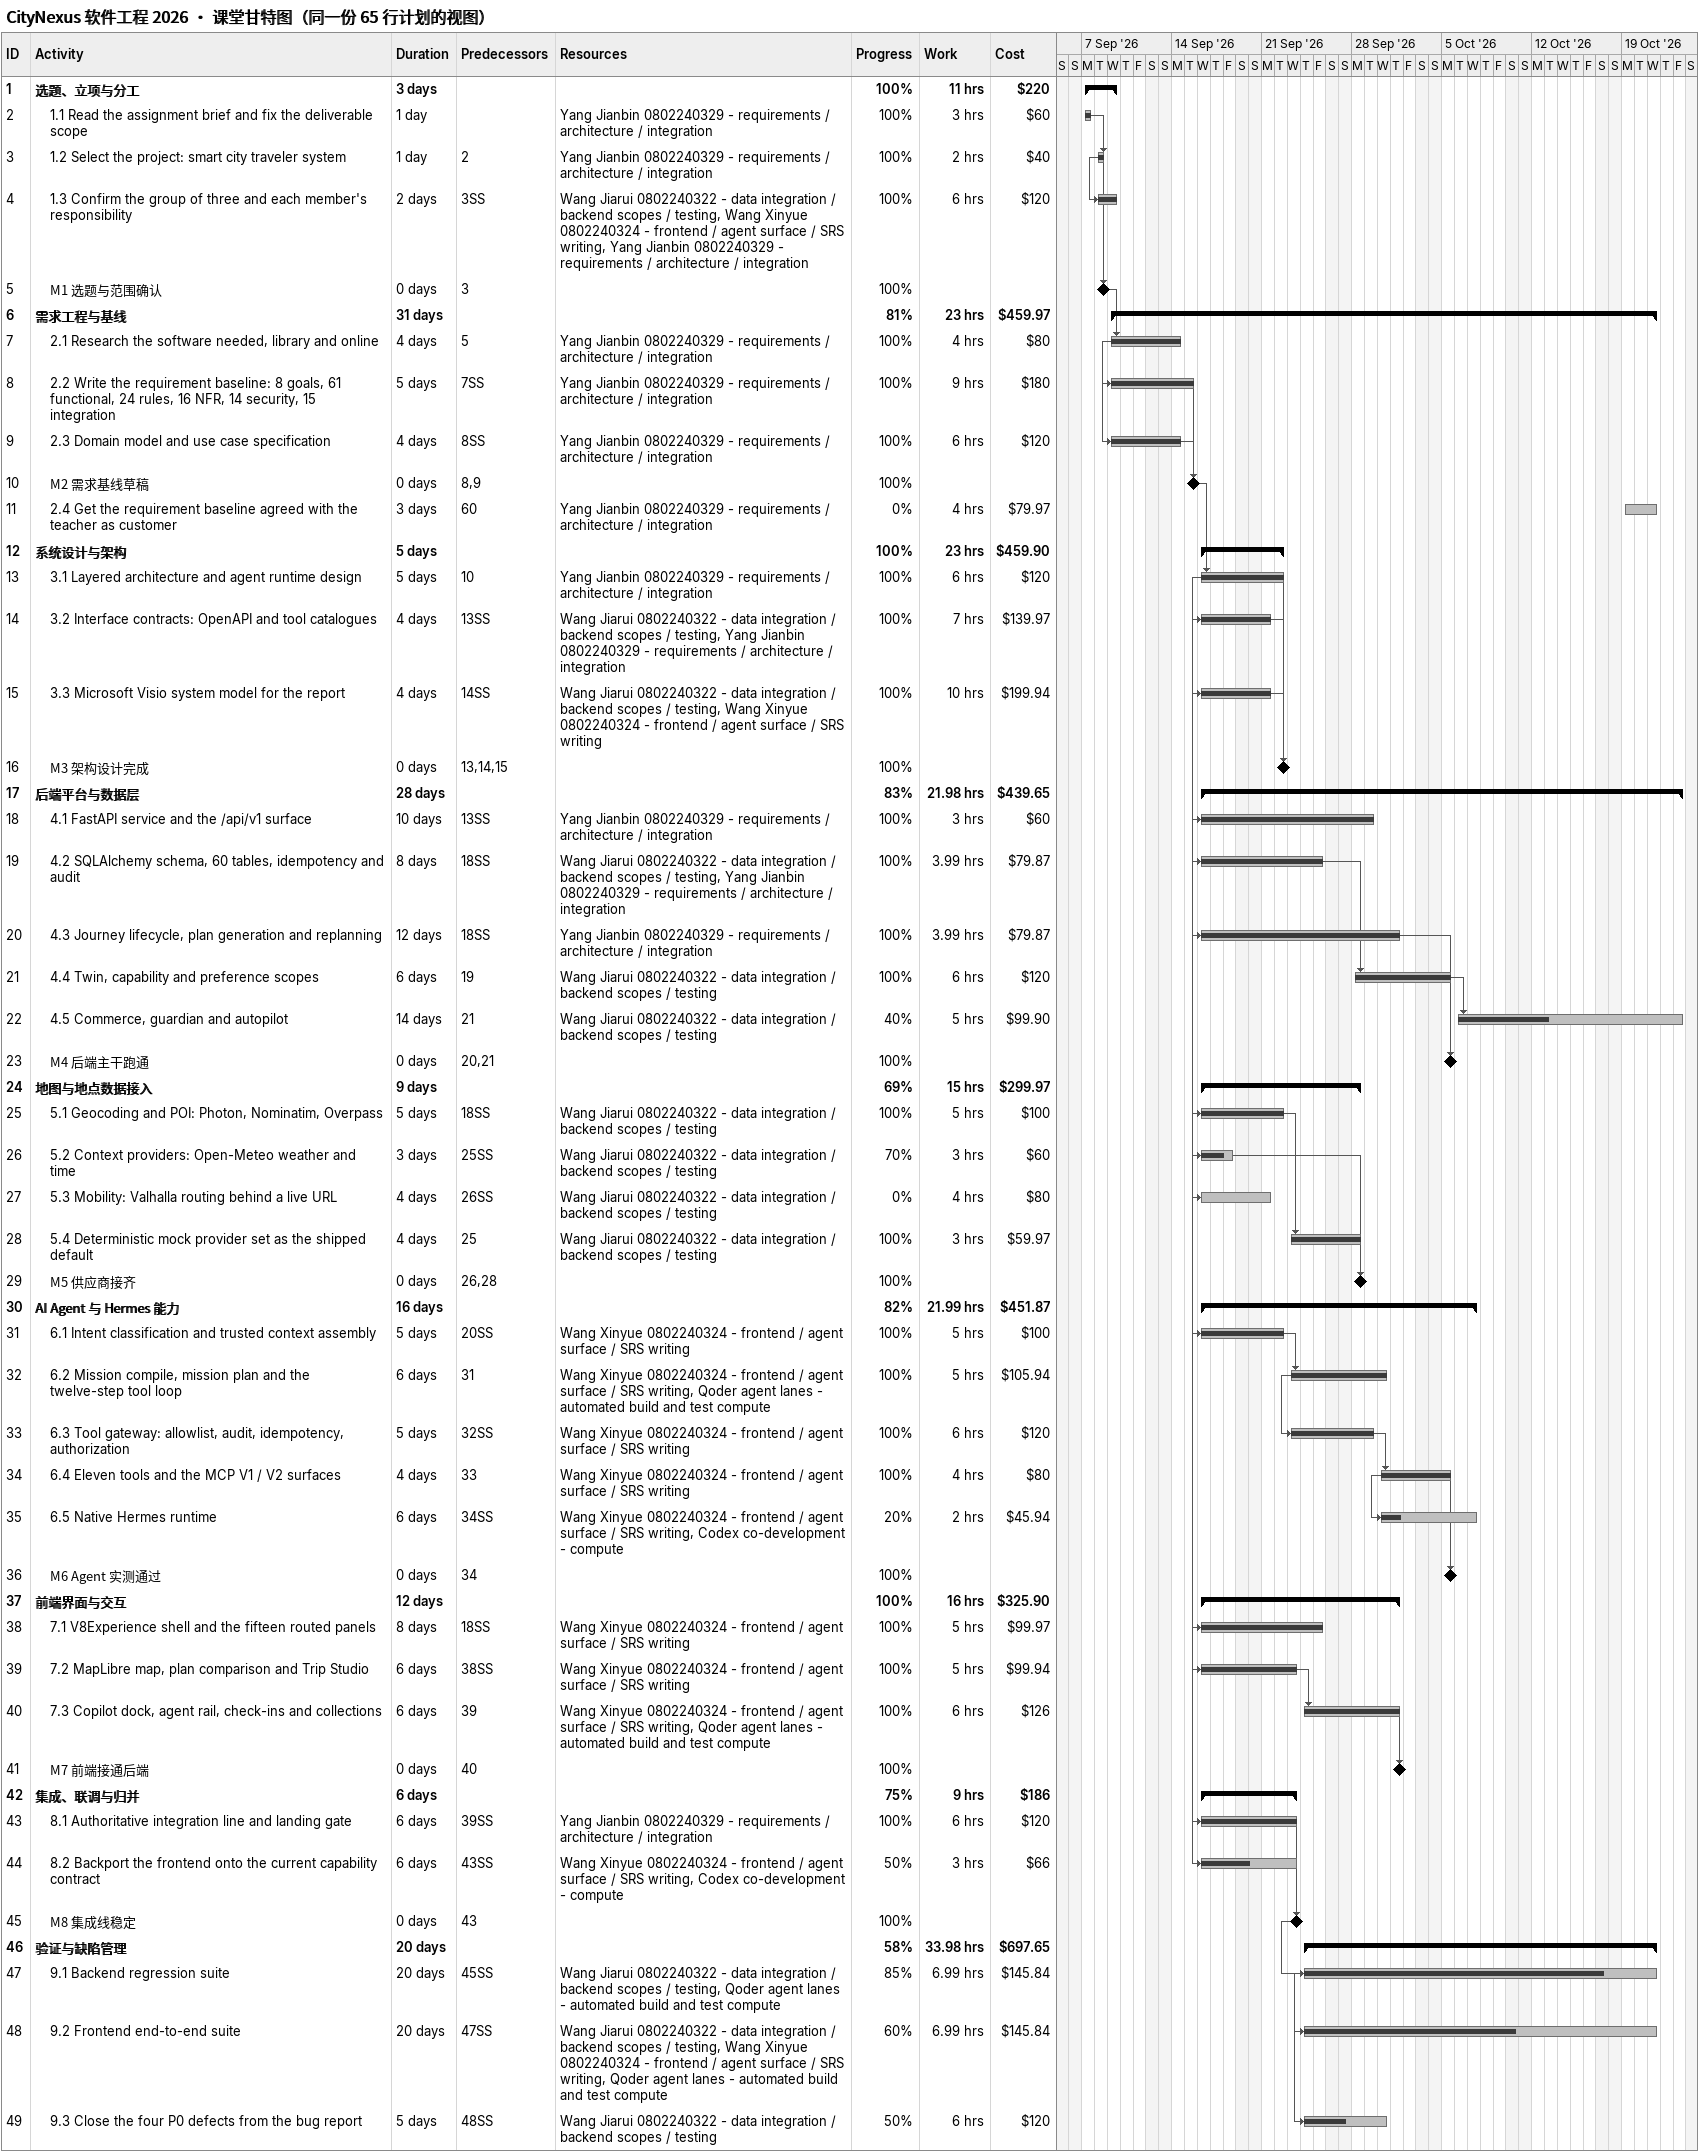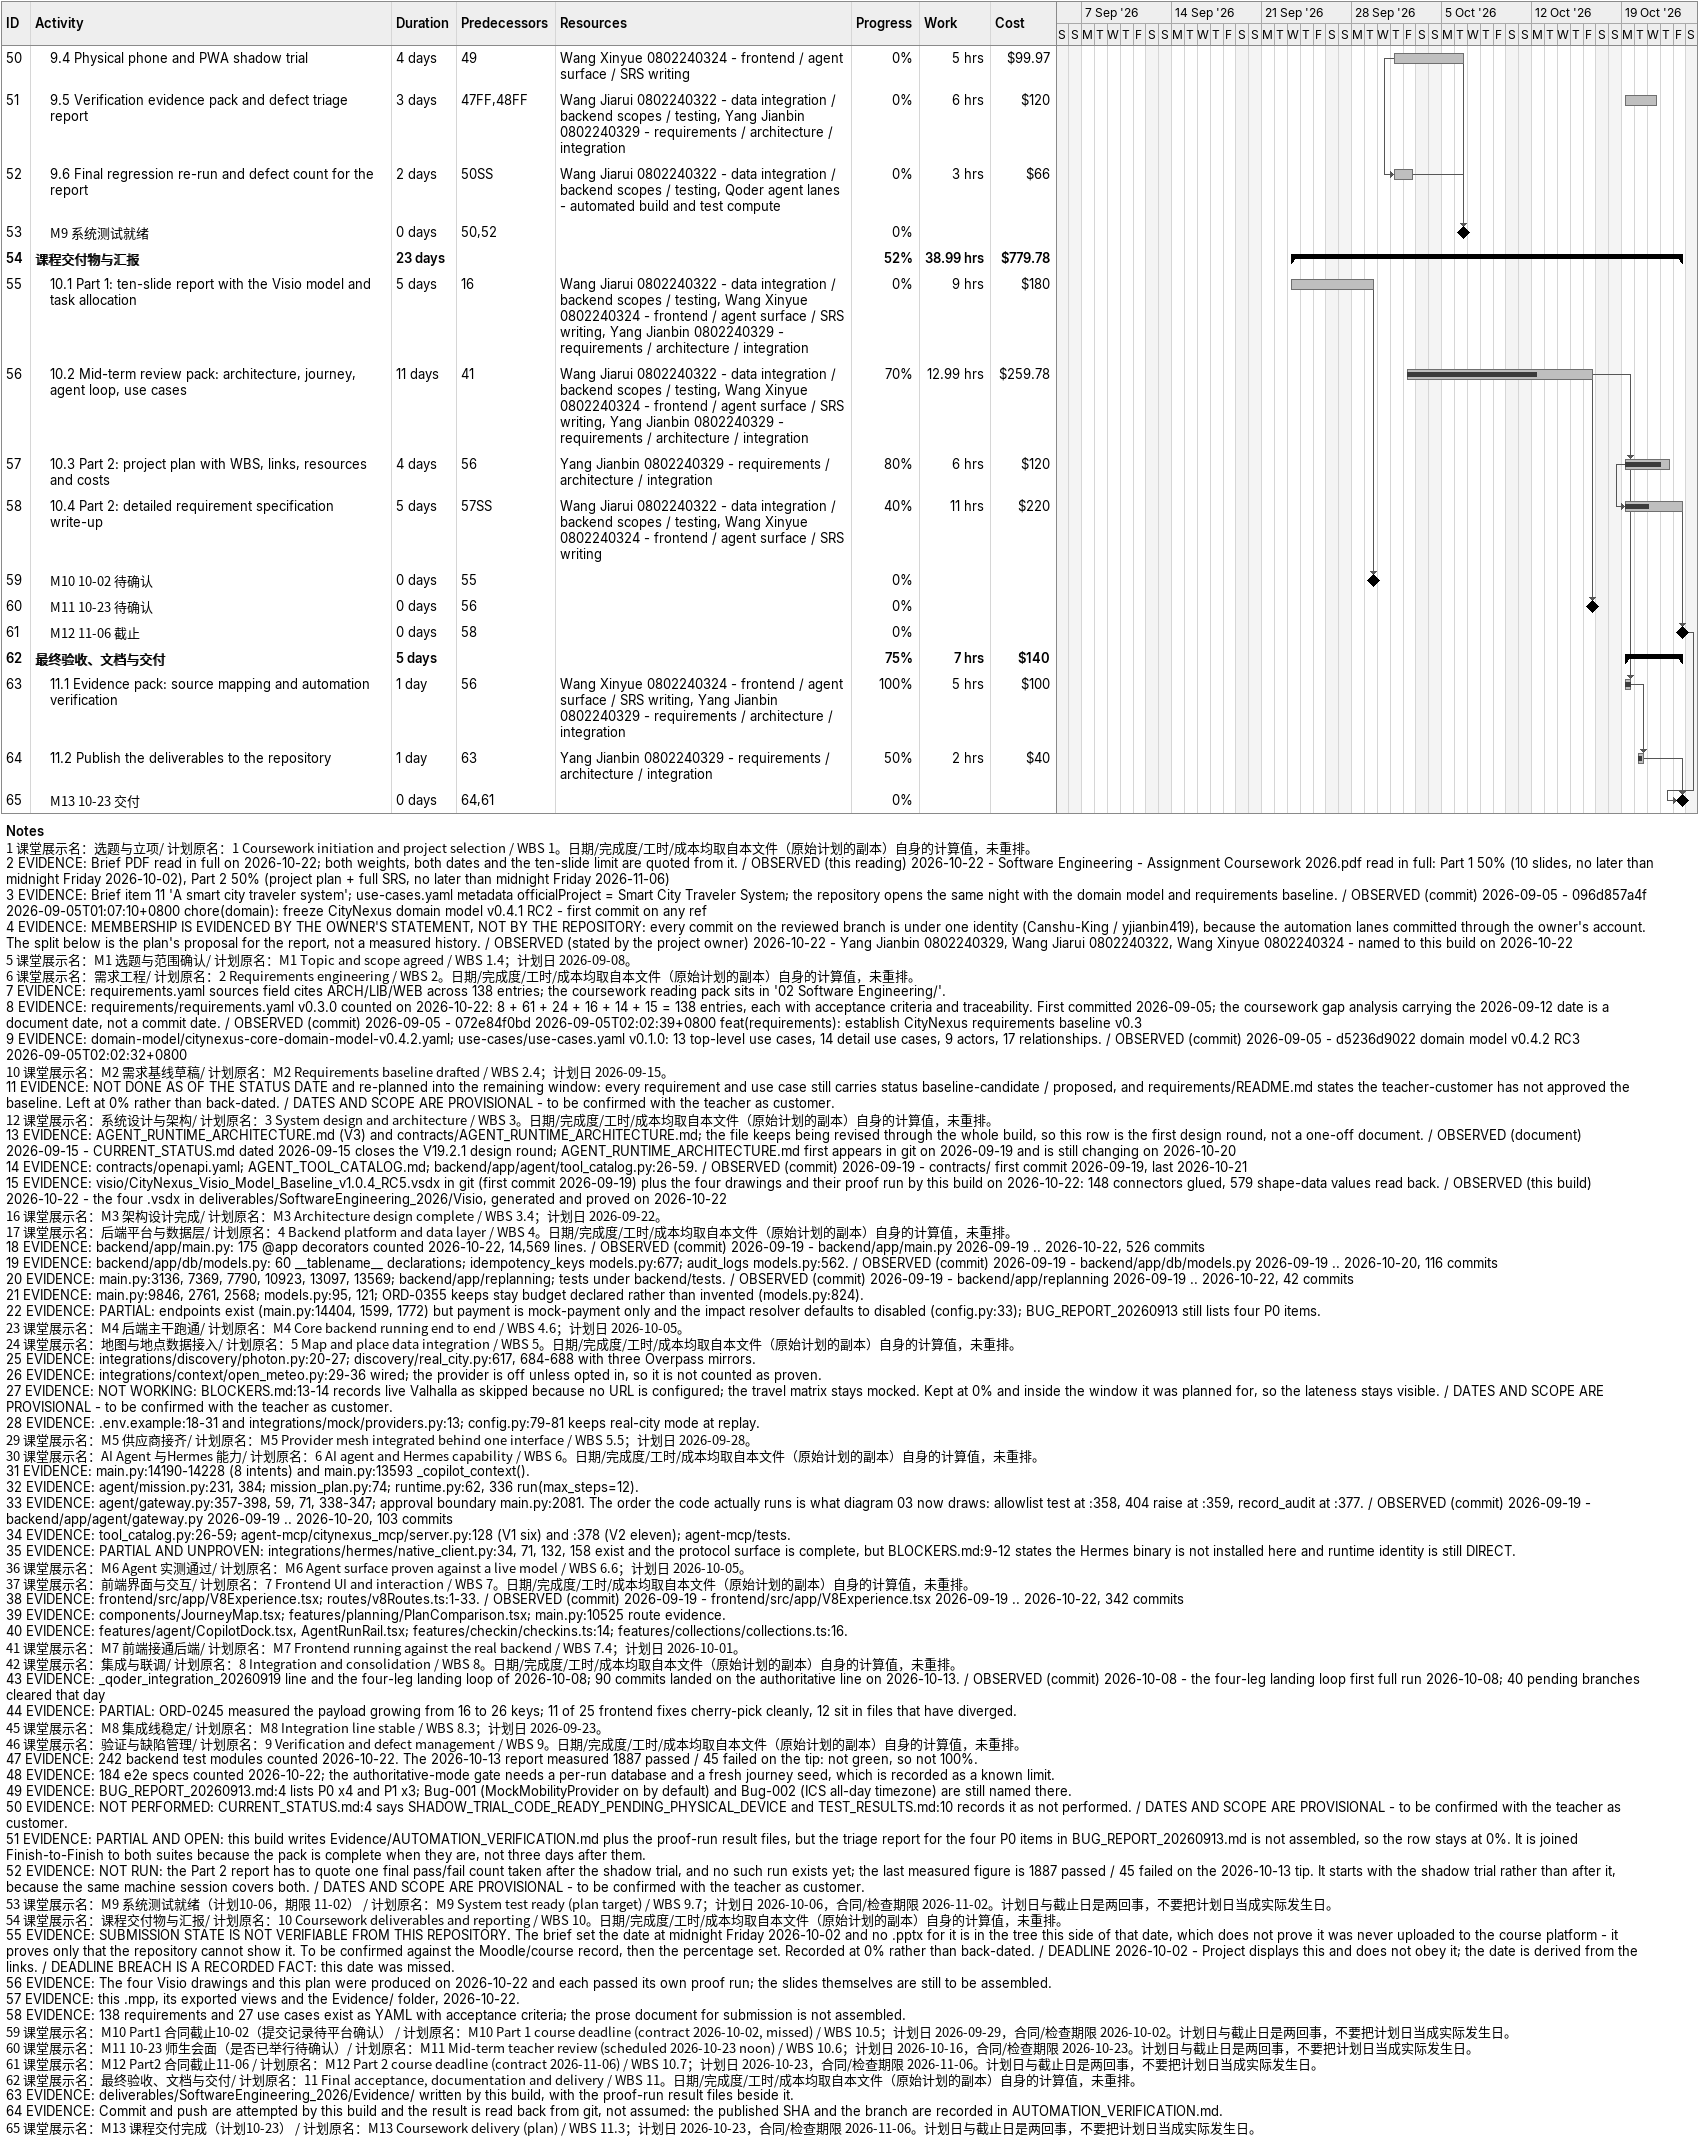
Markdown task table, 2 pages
CityNexus 软件工程 2026 · 课堂甘特图（同一份 65 行计划的视图）

| ID | Level | Task | Duration | Start | Finish | Predecessors | Resources | % complete | Work (h) | Cost ($) |
|---|---|---|---|---|---|---|---|---|---|---|
| 1 | 1 | **选题、立项与分工** | 3d | 2026-09-07 | 2026-09-09 |  |  | 100 | 11 | 220 |
| 2 | 2 | 1.1 Read the assignment brief and fix the deliverable scope | 1d | 2026-09-07 | 2026-09-07 |  | Yang Jianbin 0802240329 - requirements / architecture / integration | 100 | 3 | 60 |
| 3 | 2 | 1.2 Select the project: smart city traveler system | 1d | 2026-09-08 | 2026-09-08 | 2 | Yang Jianbin 0802240329 - requirements / architecture / integration | 100 | 2 | 40 |
| 4 | 2 | 1.3 Confirm the group of three and each member's responsibility | 2d | 2026-09-08 | 2026-09-09 | 3SS | Wang Jiarui 0802240322 - data integration / backend scopes / testing, Wang Xinyue 0802240324 - frontend / agent surface / SRS writing, Yang Jianbin 0802240329 - requirements / architecture / integration | 100 | 6 | 120 |
| 5 | 2 | M1 选题与范围确认 | 0d | 2026-09-08 | 2026-09-08 | 3 |  | 100 |  |  |
| 6 | 1 | **需求工程与基线** | 31d | 2026-09-09 | 2026-10-21 |  |  | 81 | 23 | 459.97 |
| 7 | 2 | 2.1 Research the software needed, library and online | 4d | 2026-09-09 | 2026-09-14 | 5 | Yang Jianbin 0802240329 - requirements / architecture / integration | 100 | 4 | 80 |
| 8 | 2 | 2.2 Write the requirement baseline: 8 goals, 61 functional, 24 rules, 16 NFR, 14 security, 15 integration | 5d | 2026-09-09 | 2026-09-15 | 7SS | Yang Jianbin 0802240329 - requirements / architecture / integration | 100 | 9 | 180 |
| 9 | 2 | 2.3 Domain model and use case specification | 4d | 2026-09-09 | 2026-09-14 | 8SS | Yang Jianbin 0802240329 - requirements / architecture / integration | 100 | 6 | 120 |
| 10 | 2 | M2 需求基线草稿 | 0d | 2026-09-15 | 2026-09-15 | 8, 9 |  | 100 |  |  |
| 11 | 2 | 2.4 Get the requirement baseline agreed with the teacher as customer | 3d | 2026-10-19 | 2026-10-21 | 60 | Yang Jianbin 0802240329 - requirements / architecture / integration | 0 | 4 | 79.97 |
| 12 | 1 | **系统设计与架构** | 5d | 2026-09-16 | 2026-09-22 |  |  | 100 | 23 | 459.90 |
| 13 | 2 | 3.1 Layered architecture and agent runtime design | 5d | 2026-09-16 | 2026-09-22 | 10 | Yang Jianbin 0802240329 - requirements / architecture / integration | 100 | 6 | 120 |
| 14 | 2 | 3.2 Interface contracts: OpenAPI and tool catalogues | 4d | 2026-09-16 | 2026-09-21 | 13SS | Wang Jiarui 0802240322 - data integration / backend scopes / testing, Yang Jianbin 0802240329 - requirements / architecture / integration | 100 | 7 | 139.97 |
| 15 | 2 | 3.3 Microsoft Visio system model for the report | 4d | 2026-09-16 | 2026-09-21 | 14SS | Wang Jiarui 0802240322 - data integration / backend scopes / testing, Wang Xinyue 0802240324 - frontend / agent surface / SRS writing | 100 | 10 | 199.94 |
| 16 | 2 | M3 架构设计完成 | 0d | 2026-09-22 | 2026-09-22 | 13, 14, 15 |  | 100 |  |  |
| 17 | 1 | **后端平台与数据层** | 28d | 2026-09-16 | 2026-10-23 |  |  | 83 | 21.98 | 439.65 |
| 18 | 2 | 4.1 FastAPI service and the /api/v1 surface | 10d | 2026-09-16 | 2026-09-29 | 13SS | Yang Jianbin 0802240329 - requirements / architecture / integration | 100 | 3 | 60 |
| 19 | 2 | 4.2 SQLAlchemy schema, 60 tables, idempotency and audit | 8d | 2026-09-16 | 2026-09-25 | 18SS | Wang Jiarui 0802240322 - data integration / backend scopes / testing, Yang Jianbin 0802240329 - requirements / architecture / integration | 100 | 3.99 | 79.87 |
| 20 | 2 | 4.3 Journey lifecycle, plan generation and replanning | 12d | 2026-09-16 | 2026-10-01 | 18SS | Yang Jianbin 0802240329 - requirements / architecture / integration | 100 | 3.99 | 79.87 |
| 21 | 2 | 4.4 Twin, capability and preference scopes | 6d | 2026-09-28 | 2026-10-05 | 19 | Wang Jiarui 0802240322 - data integration / backend scopes / testing | 100 | 6 | 120 |
| 22 | 2 | 4.5 Commerce, guardian and autopilot | 14d | 2026-10-06 | 2026-10-23 | 21 | Wang Jiarui 0802240322 - data integration / backend scopes / testing | 40 | 5 | 99.90 |
| 23 | 2 | M4 后端主干跑通 | 0d | 2026-10-05 | 2026-10-05 | 20, 21 |  | 100 |  |  |
| 24 | 1 | **地图与地点数据接入** | 9d | 2026-09-16 | 2026-09-28 |  |  | 69 | 15 | 299.97 |
| 25 | 2 | 5.1 Geocoding and POI: Photon, Nominatim, Overpass | 5d | 2026-09-16 | 2026-09-22 | 18SS | Wang Jiarui 0802240322 - data integration / backend scopes / testing | 100 | 5 | 100 |
| 26 | 2 | 5.2 Context providers: Open-Meteo weather and time | 3d | 2026-09-16 | 2026-09-18 | 25SS | Wang Jiarui 0802240322 - data integration / backend scopes / testing | 70 | 3 | 60 |
| 27 | 2 | 5.3 Mobility: Valhalla routing behind a live URL | 4d | 2026-09-16 | 2026-09-21 | 26SS | Wang Jiarui 0802240322 - data integration / backend scopes / testing | 0 | 4 | 80 |
| 28 | 2 | 5.4 Deterministic mock provider set as the shipped default | 4d | 2026-09-23 | 2026-09-28 | 25 | Wang Jiarui 0802240322 - data integration / backend scopes / testing | 100 | 3 | 59.97 |
| 29 | 2 | M5 供应商接齐 | 0d | 2026-09-28 | 2026-09-28 | 26, 28 |  | 100 |  |  |
| 30 | 1 | **AI Agent 与 Hermes 能力** | 16d | 2026-09-16 | 2026-10-07 |  |  | 82 | 21.99 | 451.87 |
| 31 | 2 | 6.1 Intent classification and trusted context assembly | 5d | 2026-09-16 | 2026-09-22 | 20SS | Wang Xinyue 0802240324 - frontend / agent surface / SRS writing | 100 | 5 | 100 |
| 32 | 2 | 6.2 Mission compile, mission plan and the twelve-step tool loop | 6d | 2026-09-23 | 2026-09-30 | 31 | Wang Xinyue 0802240324 - frontend / agent surface / SRS writing, Qoder agent lanes - automated build and test compute | 100 | 5 | 105.94 |
| 33 | 2 | 6.3 Tool gateway: allowlist, audit, idempotency, authorization | 5d | 2026-09-23 | 2026-09-29 | 32SS | Wang Xinyue 0802240324 - frontend / agent surface / SRS writing | 100 | 6 | 120 |
| 34 | 2 | 6.4 Eleven tools and the MCP V1 / V2 surfaces | 4d | 2026-09-30 | 2026-10-05 | 33 | Wang Xinyue 0802240324 - frontend / agent surface / SRS writing | 100 | 4 | 80 |
| 35 | 2 | 6.5 Native Hermes runtime | 6d | 2026-09-30 | 2026-10-07 | 34SS | Wang Xinyue 0802240324 - frontend / agent surface / SRS writing, Codex co-development - compute | 20 | 2 | 45.94 |
| 36 | 2 | M6 Agent 实测通过 | 0d | 2026-10-05 | 2026-10-05 | 34 |  | 100 |  |  |
| 37 | 1 | **前端界面与交互** | 12d | 2026-09-16 | 2026-10-01 |  |  | 100 | 16 | 325.90 |
| 38 | 2 | 7.1 V8Experience shell and the fifteen routed panels | 8d | 2026-09-16 | 2026-09-25 | 18SS | Wang Xinyue 0802240324 - frontend / agent surface / SRS writing | 100 | 5 | 99.97 |
| 39 | 2 | 7.2 MapLibre map, plan comparison and Trip Studio | 6d | 2026-09-16 | 2026-09-23 | 38SS | Wang Xinyue 0802240324 - frontend / agent surface / SRS writing | 100 | 5 | 99.94 |
| 40 | 2 | 7.3 Copilot dock, agent rail, check-ins and collections | 6d | 2026-09-24 | 2026-10-01 | 39 | Wang Xinyue 0802240324 - frontend / agent surface / SRS writing, Qoder agent lanes - automated build and test compute | 100 | 6 | 126 |
| 41 | 2 | M7 前端接通后端 | 0d | 2026-10-01 | 2026-10-01 | 40 |  | 100 |  |  |
| 42 | 1 | **集成、联调与归并** | 6d | 2026-09-16 | 2026-09-23 |  |  | 75 | 9 | 186 |
| 43 | 2 | 8.1 Authoritative integration line and landing gate | 6d | 2026-09-16 | 2026-09-23 | 39SS | Yang Jianbin 0802240329 - requirements / architecture / integration | 100 | 6 | 120 |
| 44 | 2 | 8.2 Backport the frontend onto the current capability contract | 6d | 2026-09-16 | 2026-09-23 | 43SS | Wang Xinyue 0802240324 - frontend / agent surface / SRS writing, Codex co-development - compute | 50 | 3 | 66 |
| 45 | 2 | M8 集成线稳定 | 0d | 2026-09-23 | 2026-09-23 | 43 |  | 100 |  |  |
| 46 | 1 | **验证与缺陷管理** | 20d | 2026-09-24 | 2026-10-21 |  |  | 58 | 33.98 | 697.65 |
| 47 | 2 | 9.1 Backend regression suite | 20d | 2026-09-24 | 2026-10-21 | 45SS | Wang Jiarui 0802240322 - data integration / backend scopes / testing, Qoder agent lanes - automated build and test compute | 85 | 6.99 | 145.84 |
| 48 | 2 | 9.2 Frontend end-to-end suite | 20d | 2026-09-24 | 2026-10-21 | 47SS | Wang Jiarui 0802240322 - data integration / backend scopes / testing, Wang Xinyue 0802240324 - frontend / agent surface / SRS writing, Qoder agent lanes - automated build and test compute | 60 | 6.99 | 145.84 |
| 49 | 2 | 9.3 Close the four P0 defects from the bug report | 5d | 2026-09-24 | 2026-09-30 | 48SS | Wang Jiarui 0802240322 - data integration / backend scopes / testing | 50 | 6 | 120 |
| 50 | 2 | 9.4 Physical phone and PWA shadow trial | 4d | 2026-10-01 | 2026-10-06 | 49 | Wang Xinyue 0802240324 - frontend / agent surface / SRS writing | 0 | 5 | 99.97 |
| 51 | 2 | 9.5 Verification evidence pack and defect triage report | 3d | 2026-10-19 | 2026-10-21 | 47FF, 48FF | Wang Jiarui 0802240322 - data integration / backend scopes / testing, Yang Jianbin 0802240329 - requirements / architecture / integration | 0 | 6 | 120 |
| 52 | 2 | 9.6 Final regression re-run and defect count for the report | 2d | 2026-10-01 | 2026-10-02 | 50SS | Wang Jiarui 0802240322 - data integration / backend scopes / testing, Qoder agent lanes - automated build and test compute | 0 | 3 | 66 |
| 53 | 2 | M9 系统测试就绪 | 0d | 2026-10-06 | 2026-10-06 | 50, 52 |  | 0 |  |  |
| 54 | 1 | **课程交付物与汇报** | 23d | 2026-09-23 | 2026-10-23 |  |  | 52 | 38.99 | 779.78 |
| 55 | 2 | 10.1 Part 1: ten-slide report with the Visio model and task allocation | 5d | 2026-09-23 | 2026-09-29 | 16 | Wang Jiarui 0802240322 - data integration / backend scopes / testing, Wang Xinyue 0802240324 - frontend / agent surface / SRS writing, Yang Jianbin 0802240329 - requirements / architecture / integration | 0 | 9 | 180 |
| 56 | 2 | 10.2 Mid-term review pack: architecture, journey, agent loop, use cases | 11d | 2026-10-02 | 2026-10-16 | 41 | Wang Jiarui 0802240322 - data integration / backend scopes / testing, Wang Xinyue 0802240324 - frontend / agent surface / SRS writing, Yang Jianbin 0802240329 - requirements / architecture / integration | 70 | 12.99 | 259.78 |
| 57 | 2 | 10.3 Part 2: project plan with WBS, links, resources and costs | 4d | 2026-10-19 | 2026-10-22 | 56 | Yang Jianbin 0802240329 - requirements / architecture / integration | 80 | 6 | 120 |
| 58 | 2 | 10.4 Part 2: detailed requirement specification write-up | 5d | 2026-10-19 | 2026-10-23 | 57SS | Wang Jiarui 0802240322 - data integration / backend scopes / testing, Wang Xinyue 0802240324 - frontend / agent surface / SRS writing | 40 | 11 | 220 |
| 59 | 2 | M10 10-02 待确认 | 0d | 2026-09-29 | 2026-09-29 | 55 |  | 0 |  |  |
| 60 | 2 | M11 10-23 待确认 | 0d | 2026-10-16 | 2026-10-16 | 56 |  | 0 |  |  |
| 61 | 2 | M12 11-06 截止 | 0d | 2026-10-23 | 2026-10-23 | 58 |  | 0 |  |  |
| 62 | 1 | **最终验收、文档与交付** | 5d | 2026-10-19 | 2026-10-23 |  |  | 75 | 7 | 140 |
| 63 | 2 | 11.1 Evidence pack: source mapping and automation verification | 1d | 2026-10-19 | 2026-10-19 | 56 | Wang Xinyue 0802240324 - frontend / agent surface / SRS writing, Yang Jianbin 0802240329 - requirements / architecture / integration | 100 | 5 | 100 |
| 64 | 2 | 11.2 Publish the deliverables to the repository | 1d | 2026-10-20 | 2026-10-20 | 63 | Yang Jianbin 0802240329 - requirements / architecture / integration | 50 | 2 | 40 |
| 65 | 2 | M13 10-23 交付 | 0d | 2026-10-23 | 2026-10-23 | 64, 61 |  | 0 |  |  |

Notes
- 1: 课堂展示名：选题与立项 / 计划原名：1 Coursework initiation and project selection / WBS 1。日期/完成度/工时/成本均取自本文件（原始计划的副本）自身的计算值，未重排。
- 2: EVIDENCE: Brief PDF read in full on 2026-10-22; both weights, both dates and the ten-slide limit are quoted from it. / OBSERVED (this reading) 2026-10-22 - Software Engineering - Assignment Coursework 2026.pdf read in full: Part 1 50% (10 slides, no later than midnight Friday 2026-10-02), Part 2 50% (project plan + full SRS, no later than midnight Friday 2026-11-06)
- 3: EVIDENCE: Brief item 11 'A smart city traveler system'; use-cases.yaml metadata officialProject = Smart City Traveler System; the repository opens the same night with the domain model and requirements baseline. / OBSERVED (commit) 2026-09-05 - 096d857a4f 2026-09-05T01:07:10+0800 chore(domain): freeze CityNexus domain model v0.4.1 RC2 - first commit on any ref
- 4: EVIDENCE: MEMBERSHIP IS EVIDENCED BY THE OWNER'S STATEMENT, NOT BY THE REPOSITORY: every commit on the reviewed branch is under one identity (Canshu-King / yjianbin419), because the automation lanes committed through the owner's account. The split below is the plan's proposal for the report, not a measured history. / OBSERVED (stated by the project owner) 2026-10-22 - Yang Jianbin 0802240329, Wang Jiarui 0802240322, Wang Xinyue 0802240324 - named to this build on 2026-10-22
- 5: 课堂展示名：M1 选题与范围确认 / 计划原名：M1 Topic and scope agreed / WBS 1.4；计划日 2026-09-08。
- 6: 课堂展示名：需求工程 / 计划原名：2 Requirements engineering / WBS 2。日期/完成度/工时/成本均取自本文件（原始计划的副本）自身的计算值，未重排。
- 7: EVIDENCE: requirements.yaml sources field cites ARCH/LIB/WEB across 138 entries; the coursework reading pack sits in '02 Software Engineering/'.
- 8: EVIDENCE: requirements/requirements.yaml v0.3.0 counted on 2026-10-22: 8 + 61 + 24 + 16 + 14 + 15 = 138 entries, each with acceptance criteria and traceability. First committed 2026-09-05; the coursework gap analysis carrying the 2026-09-12 date is a document date, not a commit date. / OBSERVED (commit) 2026-09-05 - 072e84f0bd 2026-09-05T02:02:39+0800 feat(requirements): establish CityNexus requirements baseline v0.3
- 9: EVIDENCE: domain-model/citynexus-core-domain-model-v0.4.2.yaml; use-cases/use-cases.yaml v0.1.0: 13 top-level use cases, 14 detail use cases, 9 actors, 17 relationships. / OBSERVED (commit) 2026-09-05 - d5236d9022 domain model v0.4.2 RC3 2026-09-05T02:02:32+0800
- 10: 课堂展示名：M2 需求基线草稿 / 计划原名：M2 Requirements baseline drafted / WBS 2.4；计划日 2026-09-15。
- 11: EVIDENCE: NOT DONE AS OF THE STATUS DATE and re-planned into the remaining window: every requirement and use case still carries status baseline-candidate / proposed, and requirements/README.md states the teacher-customer has not approved the baseline. Left at 0% rather than back-dated. / DATES AND SCOPE ARE PROVISIONAL - to be confirmed with the teacher as customer.
- 12: 课堂展示名：系统设计与架构 / 计划原名：3 System design and architecture / WBS 3。日期/完成度/工时/成本均取自本文件（原始计划的副本）自身的计算值，未重排。
- 13: EVIDENCE: AGENT_RUNTIME_ARCHITECTURE.md (V3) and contracts/AGENT_RUNTIME_ARCHITECTURE.md; the file keeps being revised through the whole build, so this row is the first design round, not a one-off document. / OBSERVED (document) 2026-09-15 - CURRENT_STATUS.md dated 2026-09-15 closes the V19.2.1 design round; AGENT_RUNTIME_ARCHITECTURE.md first appears in git on 2026-09-19 and is still changing on 2026-10-20
- 14: EVIDENCE: contracts/openapi.yaml; AGENT_TOOL_CATALOG.md; backend/app/agent/tool_catalog.py:26-59. / OBSERVED (commit) 2026-09-19 - contracts/ first commit 2026-09-19, last 2026-10-21
- 15: EVIDENCE: visio/CityNexus_Visio_Model_Baseline_v1.0.4_RC5.vsdx in git (first commit 2026-09-19) plus the four drawings and their proof run by this build on 2026-10-22: 148 connectors glued, 579 shape-data values read back. / OBSERVED (this build) 2026-10-22 - the four .vsdx in deliverables/SoftwareEngineering_2026/Visio, generated and proved on 2026-10-22
- 16: 课堂展示名：M3 架构设计完成 / 计划原名：M3 Architecture design complete / WBS 3.4；计划日 2026-09-22。
- 17: 课堂展示名：后端平台与数据层 / 计划原名：4 Backend platform and data layer / WBS 4。日期/完成度/工时/成本均取自本文件（原始计划的副本）自身的计算值，未重排。
- 18: EVIDENCE: backend/app/main.py: 175 @app decorators counted 2026-10-22, 14,569 lines. / OBSERVED (commit) 2026-09-19 - backend/app/main.py 2026-09-19 .. 2026-10-22, 526 commits
- 19: EVIDENCE: backend/app/db/models.py: 60 __tablename__ declarations; idempotency_keys models.py:677; audit_logs models.py:562. / OBSERVED (commit) 2026-09-19 - backend/app/db/models.py 2026-09-19 .. 2026-10-20, 116 commits
- 20: EVIDENCE: main.py:3136, 7369, 7790, 10923, 13097, 13569; backend/app/replanning; tests under backend/tests. / OBSERVED (commit) 2026-09-19 - backend/app/replanning 2026-09-19 .. 2026-10-22, 42 commits
- 21: EVIDENCE: main.py:9846, 2761, 2568; models.py:95, 121; ORD-0355 keeps stay budget declared rather than invented (models.py:824).
- 22: EVIDENCE: PARTIAL: endpoints exist (main.py:14404, 1599, 1772) but payment is mock-payment only and the impact resolver defaults to disabled (config.py:33); BUG_REPORT_20260913 still lists four P0 items.
- 23: 课堂展示名：M4 后端主干跑通 / 计划原名：M4 Core backend running end to end / WBS 4.6；计划日 2026-10-05。
- 24: 课堂展示名：地图与地点数据接入 / 计划原名：5 Map and place data integration / WBS 5。日期/完成度/工时/成本均取自本文件（原始计划的副本）自身的计算值，未重排。
- 25: EVIDENCE: integrations/discovery/photon.py:20-27; discovery/real_city.py:617, 684-688 with three Overpass mirrors.
- 26: EVIDENCE: integrations/context/open_meteo.py:29-36 wired; the provider is off unless opted in, so it is not counted as proven.
- 27: EVIDENCE: NOT WORKING: BLOCKERS.md:13-14 records live Valhalla as skipped because no URL is configured; the travel matrix stays mocked. Kept at 0% and inside the window it was planned for, so the lateness stays visible. / DATES AND SCOPE ARE PROVISIONAL - to be confirmed with the teacher as customer.
- 28: EVIDENCE: .env.example:18-31 and integrations/mock/providers.py:13; config.py:79-81 keeps real-city mode at replay.
- 29: 课堂展示名：M5 供应商接齐 / 计划原名：M5 Provider mesh integrated behind one interface / WBS 5.5；计划日 2026-09-28。
- 30: 课堂展示名：AI Agent 与 Hermes 能力 / 计划原名：6 AI agent and Hermes capability / WBS 6。日期/完成度/工时/成本均取自本文件（原始计划的副本）自身的计算值，未重排。
- 31: EVIDENCE: main.py:14190-14228 (8 intents) and main.py:13593 _copilot_context().
- 32: EVIDENCE: agent/mission.py:231, 384; mission_plan.py:74; runtime.py:62, 336 run(max_steps=12).
- 33: EVIDENCE: agent/gateway.py:357-398, 59, 71, 338-347; approval boundary main.py:2081. The order the code actually runs is what diagram 03 now draws: allowlist test at :358, 404 raise at :359, record_audit at :377. / OBSERVED (commit) 2026-09-19 - backend/app/agent/gateway.py 2026-09-19 .. 2026-10-20, 103 commits
- 34: EVIDENCE: tool_catalog.py:26-59; agent-mcp/citynexus_mcp/server.py:128 (V1 six) and :378 (V2 eleven); agent-mcp/tests.
- 35: EVIDENCE: PARTIAL AND UNPROVEN: integrations/hermes/native_client.py:34, 71, 132, 158 exist and the protocol surface is complete, but BLOCKERS.md:9-12 states the Hermes binary is not installed here and runtime identity is still DIRECT.
- 36: 课堂展示名：M6 Agent 实测通过 / 计划原名：M6 Agent surface proven against a live model / WBS 6.6；计划日 2026-10-05。
- 37: 课堂展示名：前端界面与交互 / 计划原名：7 Frontend UI and interaction / WBS 7。日期/完成度/工时/成本均取自本文件（原始计划的副本）自身的计算值，未重排。
- 38: EVIDENCE: frontend/src/app/V8Experience.tsx; routes/v8Routes.ts:1-33. / OBSERVED (commit) 2026-09-19 - frontend/src/app/V8Experience.tsx 2026-09-19 .. 2026-10-22, 342 commits
- 39: EVIDENCE: components/JourneyMap.tsx; features/planning/PlanComparison.tsx; main.py:10525 route evidence.
- 40: EVIDENCE: features/agent/CopilotDock.tsx, AgentRunRail.tsx; features/checkin/checkins.ts:14; features/collections/collections.ts:16.
- 41: 课堂展示名：M7 前端接通后端 / 计划原名：M7 Frontend running against the real backend / WBS 7.4；计划日 2026-10-01。
- 42: 课堂展示名：集成与联调 / 计划原名：8 Integration and consolidation / WBS 8。日期/完成度/工时/成本均取自本文件（原始计划的副本）自身的计算值，未重排。
- 43: EVIDENCE: _qoder_integration_20260919 line and the four-leg landing loop of 2026-10-08; 90 commits landed on the authoritative line on 2026-10-13. / OBSERVED (commit) 2026-10-08 - the four-leg landing loop first full run 2026-10-08; 40 pending branches cleared that day
- 44: EVIDENCE: PARTIAL: ORD-0245 measured the payload growing from 16 to 26 keys; 11 of 25 frontend fixes cherry-pick cleanly, 12 sit in files that have diverged.
- 45: 课堂展示名：M8 集成线稳定 / 计划原名：M8 Integration line stable / WBS 8.3；计划日 2026-09-23。
- 46: 课堂展示名：验证与缺陷管理 / 计划原名：9 Verification and defect management / WBS 9。日期/完成度/工时/成本均取自本文件（原始计划的副本）自身的计算值，未重排。
- 47: EVIDENCE: 242 backend test modules counted 2026-10-22. The 2026-10-13 report measured 1887 passed / 45 failed on the tip: not green, so not 100%.
- 48: EVIDENCE: 184 e2e specs counted 2026-10-22; the authoritative-mode gate needs a per-run database and a fresh journey seed, which is recorded as a known limit.
- 49: EVIDENCE: BUG_REPORT_20260913.md:4 lists P0 x4 and P1 x3; Bug-001 (MockMobilityProvider on by default) and Bug-002 (ICS all-day timezone) are still named there.
- 50: EVIDENCE: NOT PERFORMED: CURRENT_STATUS.md:4 says SHADOW_TRIAL_CODE_READY_PENDING_PHYSICAL_DEVICE and TEST_RESULTS.md:10 records it as not performed. / DATES AND SCOPE ARE PROVISIONAL - to be confirmed with the teacher as customer.
- 51: EVIDENCE: PARTIAL AND OPEN: this build writes Evidence/AUTOMATION_VERIFICATION.md plus the proof-run result files, but the triage report for the four P0 items in BUG_REPORT_20260913.md is not assembled, so the row stays at 0%. It is joined Finish-to-Finish to both suites because the pack is complete when they are, not three days after them.
- 52: EVIDENCE: NOT RUN: the Part 2 report has to quote one final pass/fail count taken after the shadow trial, and no such run exists yet; the last measured figure is 1887 passed / 45 failed on the 2026-10-13 tip. It starts with the shadow trial rather than after it, because the same machine session covers both. / DATES AND SCOPE ARE PROVISIONAL - to be confirmed with the teacher as customer.
- 53: 课堂展示名：M9 系统测试就绪（计划 10-06，期限 11-02） / 计划原名：M9 System test ready (plan target) / WBS 9.7；计划日 2026-10-06，合同/检查期限 2026-11-02。计划日与截止日是两回事，不要把计划日当成实际发生日。
- 54: 课堂展示名：课程交付物与汇报 / 计划原名：10 Coursework deliverables and reporting / WBS 10。日期/完成度/工时/成本均取自本文件（原始计划的副本）自身的计算值，未重排。
- 55: EVIDENCE: SUBMISSION STATE IS NOT VERIFIABLE FROM THIS REPOSITORY. The brief set the date at midnight Friday 2026-10-02 and no .pptx for it is in the tree this side of that date, which does not prove it was never uploaded to the course platform - it proves only that the repository cannot show it. To be confirmed against the Moodle/course record, then the percentage set. Recorded at 0% rather than back-dated. / DEADLINE 2026-10-02 - Project displays this and does not obey it; the date is derived from the links. / DEADLINE BREACH IS A RECORDED FACT: this date was missed.
- 56: EVIDENCE: The four Visio drawings and this plan were produced on 2026-10-22 and each passed its own proof run; the slides themselves are still to be assembled.
- 57: EVIDENCE: this .mpp, its exported views and the Evidence/ folder, 2026-10-22.
- 58: EVIDENCE: 138 requirements and 27 use cases exist as YAML with acceptance criteria; the prose document for submission is not assembled.
- 59: 课堂展示名：M10 Part1 合同截止 10-02（提交记录待平台确认） / 计划原名：M10 Part 1 course deadline (contract 2026-10-02, missed) / WBS 10.5；计划日 2026-09-29，合同/检查期限 2026-10-02。计划日与截止日是两回事，不要把计划日当成实际发生日。
- 60: 课堂展示名：M11 10-23 师生会面（是否已举行待确认） / 计划原名：M11 Mid-term teacher review (scheduled 2026-10-23 noon) / WBS 10.6；计划日 2026-10-16，合同/检查期限 2026-10-23。计划日与截止日是两回事，不要把计划日当成实际发生日。
- 61: 课堂展示名：M12 Part2 合同截止 11-06 / 计划原名：M12 Part 2 course deadline (contract 2026-11-06) / WBS 10.7；计划日 2026-10-23，合同/检查期限 2026-11-06。计划日与截止日是两回事，不要把计划日当成实际发生日。
- 62: 课堂展示名：最终验收、文档与交付 / 计划原名：11 Final acceptance, documentation and delivery / WBS 11。日期/完成度/工时/成本均取自本文件（原始计划的副本）自身的计算值，未重排。
- 63: EVIDENCE: deliverables/SoftwareEngineering_2026/Evidence/ written by this build, with the proof-run result files beside it.
- 64: EVIDENCE: Commit and push are attempted by this build and the result is read back from git, not assumed: the published SHA and the branch are recorded in AUTOMATION_VERIFICATION.md.
- 65: 课堂展示名：M13 课程交付完成（计划 10-23） / 计划原名：M13 Coursework delivery (plan) / WBS 11.3；计划日 2026-10-23，合同/检查期限 2026-11-06。计划日与截止日是两回事，不要把计划日当成实际发生日。
